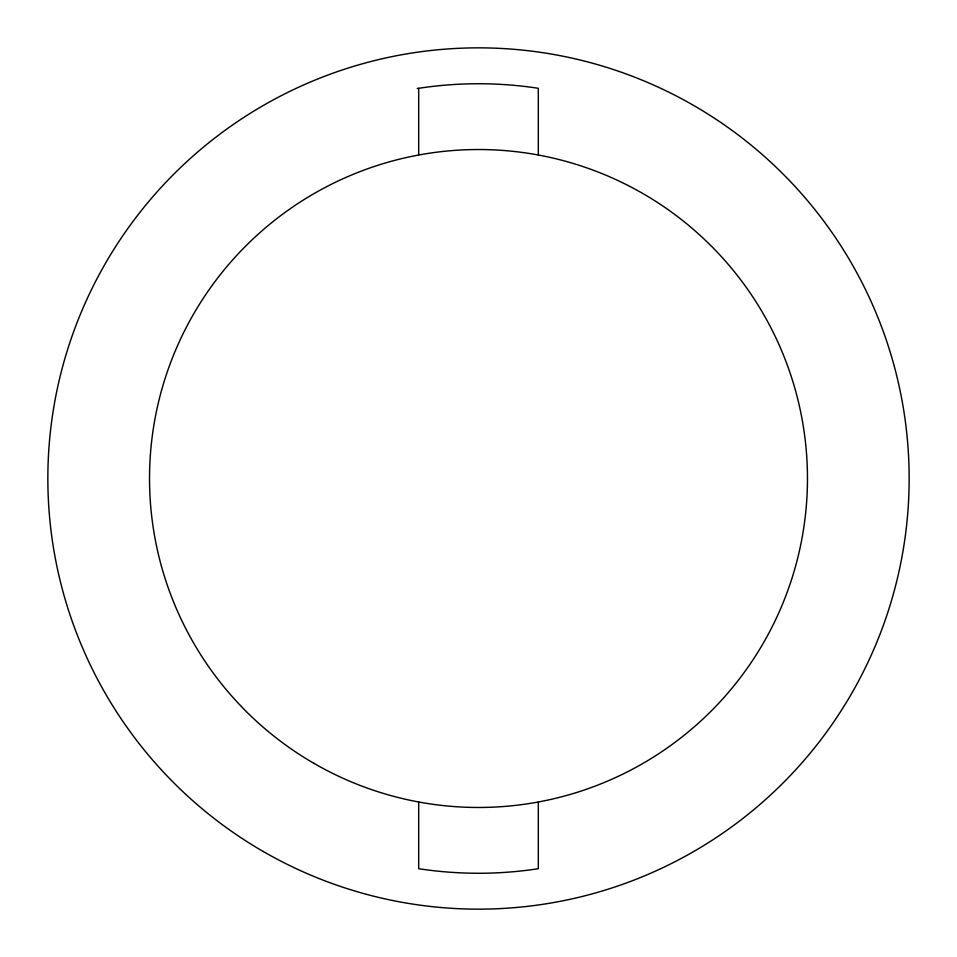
<?xml version="1.0" encoding="UTF-8"?>
<svg xmlns="http://www.w3.org/2000/svg" width="957" height="957" viewBox="0 0 957 957"><rect width="100%" height="100%" fill="white"/><g stroke="black" fill="none" stroke-linecap="round" stroke-linejoin="round"><path stroke-width="1.44" d="M538.312 155.01L538.312 88.295A394.762 394.762 0 0 0 417.252 88.523M538.312 801.99L538.312 868.705A394.762 394.762 0 0 1 418.688 868.705L418.688 801.99M418.688 88.295L418.688 155.01M263.175 851.455A430.65 430.65 0 0 0 909.15 478.5A430.65 430.65 0 0 0 263.175 105.545A430.65 430.65 0 0 0 263.175 851.455M314.016 763.399A328.969 328.969 0 0 0 807.469 478.5A328.969 328.969 0 0 0 314.016 193.601A328.969 328.969 0 0 0 314.016 763.399"/></g></svg>
